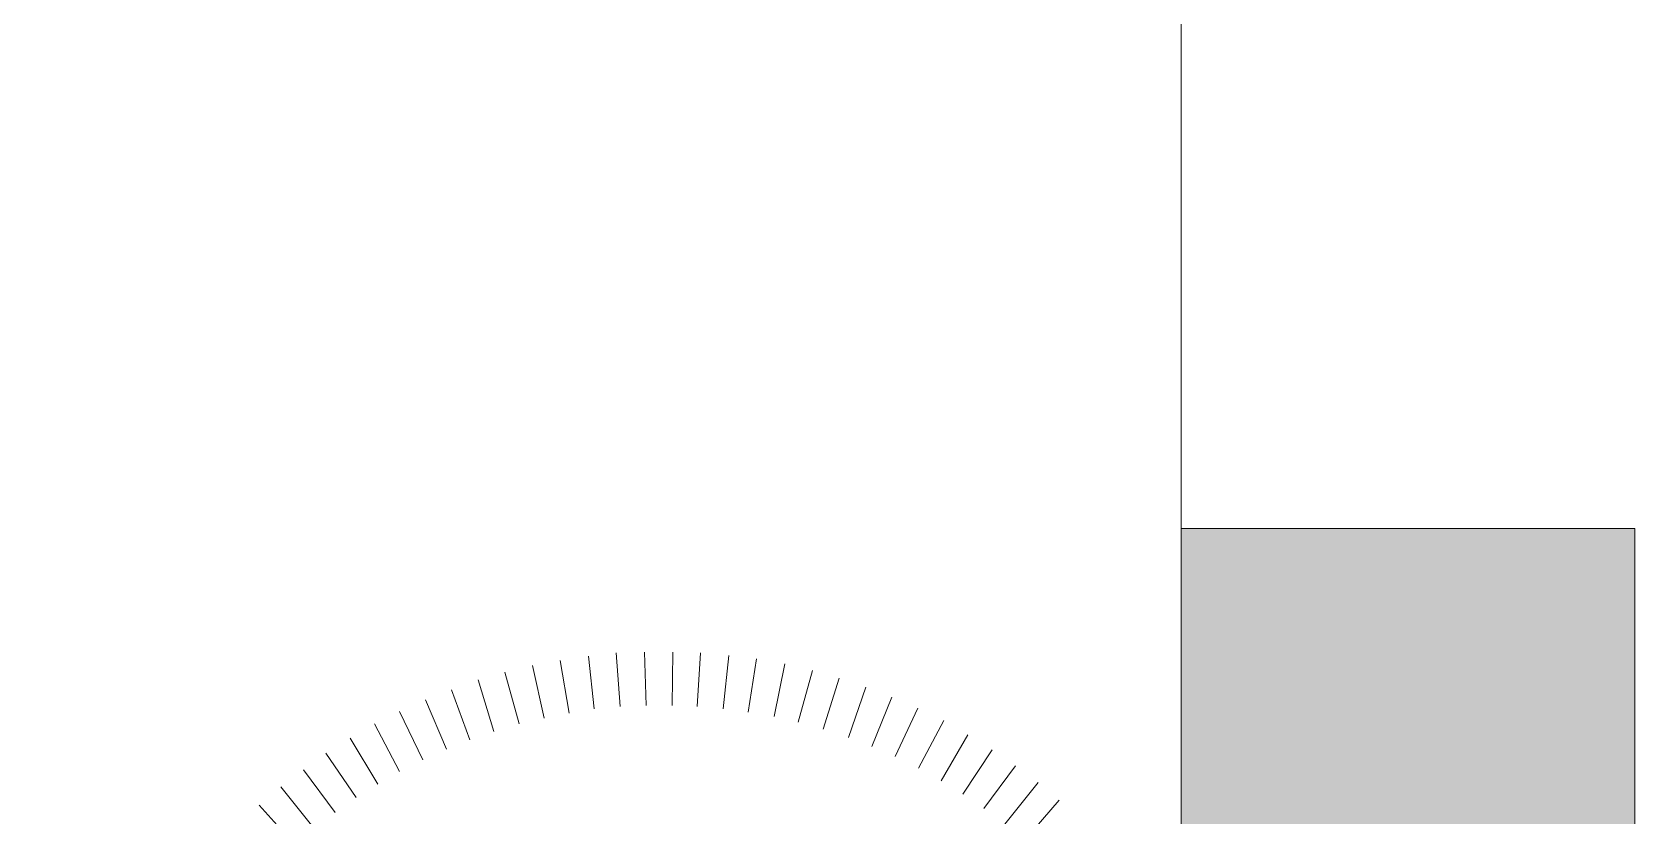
# Model space of a CAD drawing. Header units: centimetres. Extents: x -2268 to 4168, y -1681 to 1458.
# Drawn here: x 650.4 to 660.55, y 26.91 to 31.88 of the extents above; entities that cross this region are included whole.
import ezdxf

# ---------------------------------------------------------------- set-up
doc = ezdxf.new("R2010")
doc.units = ezdxf.units.CM
doc.layers.add('PDF _Geometria_Num_Penna__1', color=7, linetype='Continuous', lineweight=18, true_color=0xc6c8ca)
doc.layers.add('PDF _Riempimenti solidi_Num_Penna__1', color=7, linetype='Continuous', lineweight=18, true_color=0xc6c8ca)
doc.layers.add('PDF _Geometria_Num_Penna__7', color=7, linetype='Continuous', lineweight=18)

msp = doc.modelspace()

# ---------------------------------------------------------------- hatches: boundary and pattern name
at = {"layer": 'PDF _Riempimenti solidi_Num_Penna__1', "linetype": 'Continuous', "lineweight": 18, "true_color": 0xc6c8ca}
for points in [[(657.6782, 28.7354), (660.5517, 28.7354), (657.6782, 21.4749)], [(660.5517, 28.7354), (657.6782, 21.4749), (660.5517, 19.3211)]]:
    msp.add_hatch(color=9, dxfattribs=at).paths.add_polyline_path(points)

# ---------------------------------------------------------------- linework, layer by layer
at = {"layer": 'PDF _Geometria_Num_Penna__1', "color": 9, "linetype": 'Continuous', "lineweight": 18, "true_color": 0xc6c8ca, "flags": 128}
msp.add_lwpolyline([(645.1787, 21.4749), (657.6782, 21.4749), (657.6782, 28.7354), (660.5517, 28.7354), (660.5517, 19.3211), (645.1787, 19.3211)], close=True, dxfattribs=at)
at = {"layer": 'PDF _Geometria_Num_Penna__7', "color": 7, "linetype": 'Continuous', "lineweight": 18, "flags": 128}
msp.add_lwpolyline([(379.673, -103.9327), (657.6782, -103.9327), (657.6782, 96.4771), (379.673, 96.4771)], close=True, dxfattribs=at)
for points in [[(653.9262, 27.9257), (653.9632, 27.5923)], [(654.1008, 27.9469), (654.1273, 27.6082)], [(654.2808, 27.9522), (654.2913, 27.6135)], [(654.4607, 27.9522), (654.4554, 27.6135)], [(654.6353, 27.9469), (654.6141, 27.6082)], [(654.8152, 27.931), (654.7782, 27.5923)], [(654.9899, 27.9098), (654.937, 27.5711)], [(653.397, 27.8252), (653.487, 27.4971)], [(653.5716, 27.8675), (653.6457, 27.5341)], [(653.7463, 27.8992), (653.8045, 27.5659)], [(655.1698, 27.8781), (655.101, 27.5447)], [(655.3444, 27.8357), (655.2545, 27.5076)], [(653.0583, 27.714), (653.1747, 27.3965)], [(653.2277, 27.7775), (653.3282, 27.4494)], [(655.5138, 27.7881), (655.4132, 27.4653)], [(655.6831, 27.7299), (655.572, 27.4124)], [(652.8943, 27.6505), (653.0266, 27.3383)], [(655.8472, 27.6664), (655.7202, 27.3542)], [(652.7302, 27.5764), (652.8784, 27.2695)], [(656.0112, 27.5976), (655.8683, 27.2907)], [(656.1752, 27.5182), (656.0165, 27.2166)], [(652.418, 27.4071), (652.5926, 27.116)], [(652.5715, 27.4971), (652.7302, 27.1954)], [(656.3287, 27.4283), (656.1594, 27.1372)], [(652.2645, 27.3118), (652.4551, 27.0314)], [(656.4822, 27.333), (656.297, 27.0525)], [(652.1217, 27.206), (652.3228, 26.9361)], [(656.6304, 27.2325), (656.4293, 26.9626)], [(651.9788, 27.1002), (652.1905, 26.8356)], [(656.7732, 27.1266), (656.5616, 26.862)], [(656.9055, 27.0155), (656.6833, 26.7562)], [(651.8412, 26.9837), (652.0687, 26.7297)]]:
    msp.add_lwpolyline(points, dxfattribs=at)

doc.saveas('drawing.dxf')
